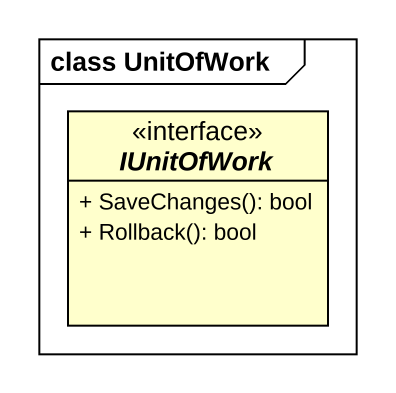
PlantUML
@startuml
mainframe class UnitOfWork
hide circle
hide empty members
skinparam classAttributeIconSize 0
interface IUnitOfWork {
  + SaveChanges(): bool
  + Rollback(): bool
}
@enduml
